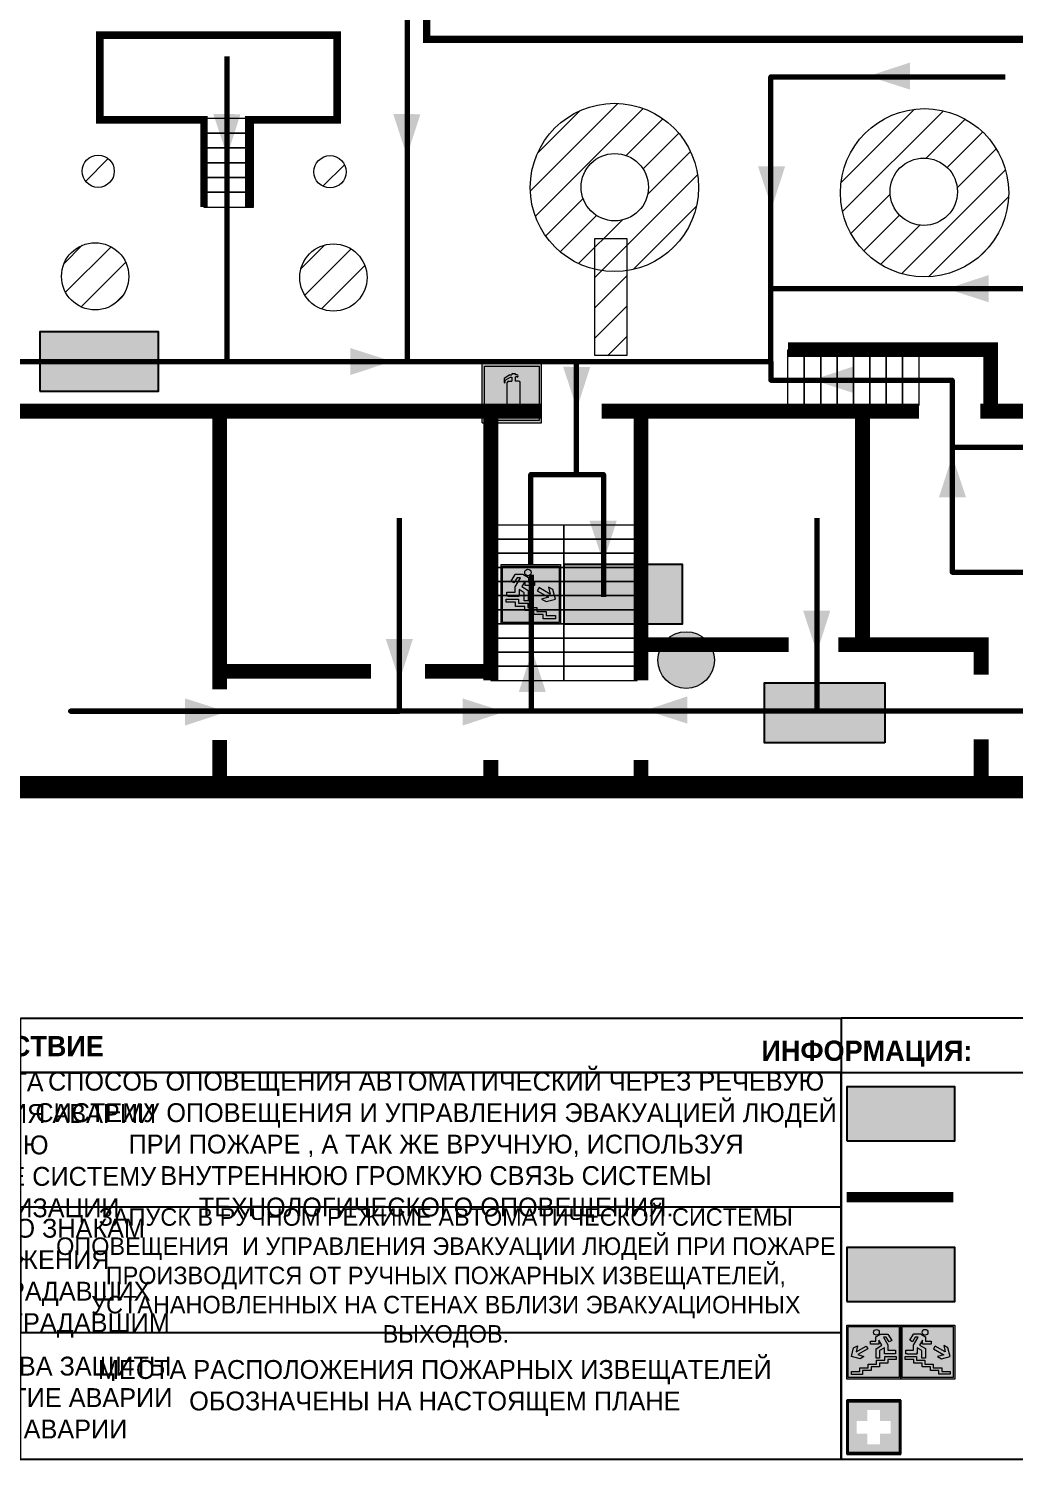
# Model space of a CAD drawing. Header units: millimetres. Extents: x 13810 to 67229, y 12374 to 21950.
# Drawn here: x 18215.7 to 18361.9, y 14572.2 to 14784.4 of the extents above; entities that cross this region are included whole.
import ezdxf

# ---------------------------------------------------------------- set-up
doc = ezdxf.new("R2010")
doc.units = ezdxf.units.MM
doc.layers.add('План_Штампы', color=7, linetype='Continuous')
doc.styles.add('обычный', font='arial.ttf')
pattern_1 = [(45, (-2813.9702, 12344.196), (-2.24506403, 2.24506403), [])]

# ---------------------------------------------------------------- blocks, each defined once
blk = doc.blocks.new('A$C7B4425F7')
at = {"true_color": 0xffffff}
blk.add_hatch(color=7, dxfattribs=at).paths.add_polyline_path([(0, 0), (-16, 0), (-16, -8), (0, -8)])
h = blk.add_hatch(color=126)
h.paths.add_polyline_path([(-0.2, -0.2), (-15.8, -0.2), (-15.8, -7.8), (-0.2, -7.8)])
h.paths.add_polyline_path([(-11.76, -2.03), (-11.76, -3.66), (-11.17, -3.66, -0.568275), (-11.17, -6.18), (-12.58, -6.18), (-12.58, -2.03)], flags=16)
h.paths.add_polyline_path([(-13.33, -4.12, -0.495768), (-13.59, -6.18), (-15.03, -6.18), (-15.03, -2.03), (-13.59, -2.03, -0.487973)], flags=16)
h.paths.add_polyline_path([(-10.25, -2.03), (-9.48, -2.03), (-9.48, -6.18), (-10.25, -6.18)], flags=16)
h.paths.add_polyline_path([(-13.84, -3.69), (-14.24, -3.69), (-14.24, -3.03), (-13.9, -3.03, -0.692621)], flags=0)
h.paths.add_polyline_path([(-9.15, -2.03), (-8.4, -2.03), (-8.04, -3.07), (-7.68, -2.03), (-6.93, -2.03), (-7.64, -4.1), (-6.93, -6.18), (-7.68, -6.18), (-8.04, -5.14), (-8.4, -6.18), (-9.15, -6.18), (-8.44, -4.1)], flags=16)
h.paths.add_polyline_path([(-11.76, -4.46), (-11.42, -4.46, -0.692621), (-11.36, -5.12), (-11.76, -5.12)], flags=0)
h.paths.add_polyline_path([(-13.9, -5.2), (-14.24, -5.2), (-14.24, -4.55), (-13.84, -4.55, -0.708038)], flags=0)
edge = h.paths.add_edge_path(flags=16)
edge.add_ellipse((-5.51, -4.08), major_axis=(0, 2.05), ratio=0.586184, start_angle=0, end_angle=360)
edge = h.paths.add_edge_path(flags=0)
edge.add_ellipse((-5.51, -4.08), major_axis=(0, 1.14), ratio=0.454828, start_angle=0, end_angle=360)
h.paths.add_polyline_path([(-4.13, -4.96, 0.377264), (-3.48, -4.52, 0.0555), (-3.16, -2.03), (-1.66, -2.03), (-1.66, -4.96), (-0.96, -4.96), (-0.96, -7.01), (-1.75, -7.01), (-1.75, -6.18), (-3.3, -6.18), (-3.3, -7.02), (-4.13, -7.02)], flags=16)
h.paths.add_polyline_path([(-2.73, -2.91), (-2.28, -2.91), (-2.28, -4.96), (-3.05, -4.96, 0.079136)], flags=0)
at = {"color": 126}
blk.add_lwpolyline([(-16, -8), (0, -8), (0, 0), (-16, 0)], close=True, dxfattribs=at)
blk = doc.blocks.new('A$C18900ED3')
h = blk.add_hatch(color=126)
h.paths.add_polyline_path([(-0.18, -0.18), (-7.02, -0.18), (-7.02, -7.02), (-0.18, -7.02)])
h.paths.add_polyline_path([(-5.89, -4.46), (-5.89, -2.77), (-4.46, -2.77), (-4.46, -1.31), (-2.77, -1.31), (-2.77, -2.77), (-1.33, -2.77), (-1.33, -4.46), (-2.77, -4.46), (-2.77, -5.89), (-4.46, -5.89), (-4.46, -4.46)], flags=16)
at = {"color": 126}
for p, q in [((-7.2, 0), (-7.2, -7.2)), ((0, 0), (-7.2, 0)), ((0, -7.2), (0, 0)), ((-7.02, -7.02), (-7.02, -0.18)), ((-7.02, -0.18), (-0.18, -0.18)), ((-0.18, -0.18), (-0.18, -7.02)), ((-7.2, -7.2), (0, -7.2)), ((-0.18, -7.02), (-7.02, -7.02))]:
    blk.add_line(p, q, dxfattribs=at)
blk = doc.blocks.new('вниз 3')
at = {"lineweight": 0, "true_color": 0xffffff}
h = blk.add_hatch(color=7, dxfattribs=at)
h.dxf.hatch_style = 1
h.paths.add_polyline_path([(40997.5, -4475.69), (40997.25, -4475.28), (40995.76, -4476.15), (40995.97, -4475.23), (40995.39, -4475.56), (40995.05, -4476.83), (40996.33, -4477.17), (40996.91, -4476.83), (40996, -4476.55)], flags=0)
h.paths.add_polyline_path([(40999.81, -4473.95), (41000.22, -4473.95), (41000.64, -4474.67), (41001.03, -4474.43), (41000.46, -4473.49), (41000.42, -4473.49), (40999.43, -4473.49), (40998.68, -4473.92), (40998.68, -4474.57), (40997.88, -4474.57), (40997.88, -4475), (40999.14, -4475), (40999.14, -4474.43), (40999.14, -4474.38), (40999.59, -4475.15), (40998.72, -4475.67), (40998.72, -4477.06), (40999.24, -4477.06), (40999.24, -4475.96), (40999.95, -4475.56), (40999.95, -4476.43), (41001.61, -4476.43), (41001.61, -4475.88), (41000.47, -4475.88), (41000.47, -4475.12)], flags=0)
h.paths.add_polyline_path([(40999.2, -4473.24, 1), (40998.35, -4473.24, 1)], flags=0)
h.paths.add_polyline_path([(41000.46, -4477.26), (41001.69, -4477.26), (41001.69, -4476.84), (41000.03, -4476.84), (41000.03, -4477.39), (40998.78, -4477.39), (40998.78, -4477.95), (40997.53, -4477.95), (40997.53, -4478.5), (40996.29, -4478.5), (40996.29, -4479.06), (40995.05, -4479.06), (40995.05, -4479.48), (40995.29, -4479.48), (40996.72, -4479.48), (40996.72, -4478.92), (40997.97, -4478.92), (40997.97, -4478.36), (40999.2, -4478.36), (40999.2, -4477.81), (41000.46, -4477.81)], flags=0)
h.paths.add_polyline_path([(41002.37, -4472.17), (40994.37, -4472.17), (40994.37, -4480.17), (41002.37, -4480.17)])
h.paths.add_polyline_path([(41002.16, -4479.96), (40994.57, -4479.96), (40994.57, -4472.37), (41002.16, -4472.37)], flags=16)
h.paths.add_polyline_path([(41001.61, -4475.88), (41001.61, -4476.43), (40999.95, -4476.43), (40999.95, -4475.56), (40999.24, -4475.96), (40999.24, -4477.06), (40998.72, -4477.06), (40998.72, -4475.67), (40999.59, -4475.15), (40999.14, -4474.38), (40999.14, -4474.43), (40999.14, -4475), (40997.88, -4475), (40997.88, -4474.57), (40998.68, -4474.57), (40998.68, -4473.92), (40999.43, -4473.49), (41000.42, -4473.49), (41000.46, -4473.49), (41001.03, -4474.43), (41000.64, -4474.67), (41000.22, -4473.95), (40999.81, -4473.95), (41000.47, -4475.12), (41000.47, -4475.88)], flags=0)
h.paths.add_polyline_path([(41001.69, -4476.84), (41001.69, -4477.26), (41000.46, -4477.26), (41000.46, -4477.81), (40999.2, -4477.81), (40999.2, -4478.36), (40997.97, -4478.36), (40997.97, -4478.92), (40996.72, -4478.92), (40996.72, -4479.48), (40995.05, -4479.48), (40995.05, -4479.06), (40996.29, -4479.06), (40996.29, -4478.5), (40997.53, -4478.5), (40997.53, -4477.95), (40998.78, -4477.95), (40998.78, -4477.39), (41000.03, -4477.39), (41000.03, -4476.84)], flags=0)
h.paths.add_polyline_path([(40998.35, -4473.24, -1), (40999.2, -4473.24, -1)], flags=0)
h.paths.add_polyline_path([(40997.5, -4475.69), (40996, -4476.55), (40996.91, -4476.83), (40996.33, -4477.17), (40995.05, -4476.83), (40995.39, -4475.56), (40995.97, -4475.23), (40995.76, -4476.15), (40997.25, -4475.28)], flags=0)
at = {"lineweight": 0}
h = blk.add_hatch(color=126, dxfattribs=at)
h.dxf.hatch_style = 1
h.paths.add_polyline_path([(41002.16, -4472.37), (40994.57, -4472.37), (40994.57, -4479.96), (41002.16, -4479.96)])
h.paths.add_polyline_path([(40995.97, -4475.23), (40995.76, -4476.15), (40997.25, -4475.28), (40997.5, -4475.69), (40996, -4476.55), (40996.91, -4476.83), (40996.33, -4477.17), (40995.05, -4476.83), (40995.39, -4475.56)], flags=16)
h.paths.add_polyline_path([(40997.88, -4474.57), (40998.68, -4474.57), (40998.68, -4473.92), (40999.43, -4473.49), (41000.42, -4473.49), (41000.46, -4473.49), (41001.03, -4474.43), (41000.64, -4474.67), (41000.22, -4473.95), (40999.81, -4473.95), (41000.47, -4475.12), (41000.47, -4475.88), (41001.61, -4475.88), (41001.61, -4476.43), (40999.95, -4476.43), (40999.95, -4475.56), (40999.24, -4475.96), (40999.24, -4477.06), (40998.72, -4477.06), (40998.72, -4475.67), (40999.59, -4475.15), (40999.14, -4474.38), (40999.14, -4474.43), (40999.14, -4475), (40997.88, -4475)], flags=16)
h.paths.add_polyline_path([(40998.35, -4473.24, -1), (40999.2, -4473.24, -1)], flags=16)
h.paths.add_polyline_path([(40997.53, -4477.95), (40998.78, -4477.95), (40998.78, -4477.39), (41000.03, -4477.39), (41000.03, -4476.84), (41001.69, -4476.84), (41001.69, -4477.26), (41000.46, -4477.26), (41000.46, -4477.81), (40999.2, -4477.81), (40999.2, -4478.36), (40997.97, -4478.36), (40997.97, -4478.92), (40996.72, -4478.92), (40996.72, -4479.48), (40995.05, -4479.48), (40995.05, -4479.06), (40996.29, -4479.06), (40996.29, -4478.5), (40997.53, -4478.5)], flags=16)
at = {"lineweight": 0, "true_color": 0xffffff}
h = blk.add_hatch(color=7, dxfattribs=at)
h.dxf.hatch_style = 1
h.paths.add_polyline_path([(40999.2, -4473.24, 1), (40998.35, -4473.24, 1)])
h.paths.add_polyline_path([(40999.81, -4473.95), (41000.22, -4473.95), (41000.64, -4474.67), (41001.03, -4474.43), (41000.46, -4473.49), (41000.42, -4473.49), (40999.43, -4473.49), (40998.68, -4473.92), (40998.68, -4474.57), (40997.88, -4474.57), (40997.88, -4475), (40999.14, -4475), (40999.14, -4474.43), (40999.14, -4474.38), (40999.59, -4475.15), (40998.72, -4475.67), (40998.72, -4477.06), (40999.24, -4477.06), (40999.24, -4475.96), (40999.95, -4475.56), (40999.95, -4476.43), (41001.61, -4476.43), (41001.61, -4475.88), (41000.47, -4475.88), (41000.47, -4475.12)])
h.paths.add_polyline_path([(40999.2, -4477.81), (41000.46, -4477.81), (41000.46, -4477.26), (41001.69, -4477.26), (41001.69, -4476.84), (41000.03, -4476.84), (41000.03, -4477.39), (40998.78, -4477.39), (40998.78, -4477.95), (40997.53, -4477.95), (40997.53, -4478.5), (40996.29, -4478.5), (40996.29, -4479.06), (40995.05, -4479.06), (40995.05, -4479.48), (40995.29, -4479.48), (40996.72, -4479.48), (40996.72, -4478.92), (40997.97, -4478.92), (40997.97, -4478.36), (40999.2, -4478.36)])
h.paths.add_polyline_path([(40997.5, -4475.69), (40997.25, -4475.28), (40995.76, -4476.15), (40995.97, -4475.23), (40995.39, -4475.56), (40995.05, -4476.83), (40996.33, -4477.17), (40996.91, -4476.83), (40996, -4476.55)])
at = {"color": 126, "lineweight": 0}
for points in [[(40994.37, -4472.17), (41002.37, -4472.17), (41002.37, -4480.17), (40994.37, -4480.17)], [(40994.57, -4472.37), (41002.16, -4472.37), (41002.16, -4479.96), (40994.57, -4479.96)]]:
    blk.add_lwpolyline(points, close=True, dxfattribs=at)
for points in [[(40995.05, -4476.83), (40995.39, -4475.56), (40995.97, -4475.23), (40995.76, -4476.15), (40997.25, -4475.28), (40997.5, -4475.69), (40996, -4476.55), (40996.91, -4476.83), (40996.33, -4477.17), (40995.05, -4476.83)], [(40999.14, -4474.43), (40999.14, -4475), (40997.88, -4475), (40997.88, -4474.57), (40998.68, -4474.57), (40998.68, -4473.92), (40999.43, -4473.49), (41000.42, -4473.49), (41000.46, -4473.49), (41001.03, -4474.43), (41000.64, -4474.67), (41000.22, -4473.95), (40999.81, -4473.95), (41000.47, -4475.12), (41000.47, -4475.88), (41001.61, -4475.88), (41001.61, -4476.43), (40999.95, -4476.43), (40999.95, -4475.56), (40999.24, -4475.96), (40999.24, -4477.06), (40998.72, -4477.06), (40998.72, -4475.67), (40999.59, -4475.15), (40999.14, -4474.38), (40999.14, -4474.43)], [(40995.29, -4479.48), (40995.05, -4479.48), (40995.05, -4479.06), (40996.29, -4479.06), (40996.29, -4478.5), (40997.53, -4478.5), (40997.53, -4477.95), (40998.78, -4477.95), (40998.78, -4477.39), (41000.03, -4477.39), (41000.03, -4476.84), (41001.69, -4476.84), (41001.69, -4477.26), (41000.46, -4477.26), (41000.46, -4477.81), (40999.2, -4477.81), (40999.2, -4478.36), (40997.97, -4478.36), (40997.97, -4478.92), (40996.72, -4478.92), (40996.72, -4479.48), (40995.05, -4479.48)]]:
    blk.add_lwpolyline(points, dxfattribs=at)
blk.add_circle((40998.77, -4473.24), 0.426, dxfattribs=at)
blk = doc.blocks.new('вниз')
at = {"lineweight": 0, "true_color": 0xffffff}
h = blk.add_hatch(color=7, dxfattribs=at)
h.dxf.hatch_style = 1
h.paths.add_polyline_path([(40994.51, -4472.22), (40986.51, -4472.22), (40986.51, -4480.22), (40994.51, -4480.22)])
h.paths.add_polyline_path([(40994.31, -4472.42), (40994.31, -4480.01), (40986.71, -4480.01), (40986.71, -4472.42)], flags=16)
h.paths.add_polyline_path([(40988.43, -4473.53), (40989.43, -4473.53), (40990.19, -4473.96), (40990.19, -4474.6), (40991, -4474.6), (40991, -4475.06), (40989.73, -4475.06), (40989.73, -4474.46), (40989.3, -4475.18), (40990.17, -4475.7), (40990.17, -4477.11), (40989.63, -4477.11), (40989.63, -4476.01), (40988.94, -4475.59), (40988.94, -4476.46), (40988.94, -4476.46), (40987.47, -4476.46), (40987.26, -4476.46), (40987.26, -4475.92), (40988.4, -4475.92), (40988.4, -4475.2), (40989.1, -4473.99), (40988.66, -4473.99), (40988.24, -4474.7), (40987.86, -4474.47), (40988.41, -4473.56)], flags=0)
h.paths.add_polyline_path([(40990.55, -4473.29, -1), (40989.69, -4473.29, -1)], flags=0)
h.paths.add_polyline_path([(40988.85, -4476.89), (40988.85, -4477.43), (40990.1, -4477.43), (40990.1, -4477.99), (40991.34, -4477.99), (40991.34, -4478.54), (40992.59, -4478.54), (40992.59, -4479.09), (40993.83, -4479.09), (40993.83, -4479.52), (40992.17, -4479.52), (40992.17, -4478.97), (40990.91, -4478.97), (40990.91, -4478.41), (40989.68, -4478.41), (40989.68, -4477.86), (40988.43, -4477.86), (40988.43, -4477.31), (40987.6, -4477.31), (40987.18, -4477.31), (40987.18, -4476.89)], flags=0)
h.paths.add_polyline_path([(40991.61, -4475.33), (40993.12, -4476.2), (40992.9, -4475.27), (40993.48, -4475.6), (40993.83, -4476.88), (40992.56, -4477.22), (40991.97, -4476.88), (40992.9, -4476.61), (40991.38, -4475.74), (40991.58, -4475.39)], flags=0)
h.paths.add_polyline_path([(40990.19, -4473.96), (40989.43, -4473.53), (40988.43, -4473.53), (40988.41, -4473.56), (40987.86, -4474.47), (40988.24, -4474.7), (40988.66, -4473.99), (40989.1, -4473.99), (40988.4, -4475.2), (40988.4, -4475.92), (40987.26, -4475.92), (40987.26, -4476.46), (40987.47, -4476.46), (40988.94, -4476.46), (40988.94, -4476.27), (40988.94, -4475.59), (40989.63, -4476.01), (40989.63, -4477.11), (40990.17, -4477.11), (40990.17, -4475.7), (40989.3, -4475.18), (40989.73, -4474.46), (40989.73, -4475.06), (40991, -4475.06), (40991, -4474.6), (40990.19, -4474.6)], flags=0)
h.paths.add_polyline_path([(40990.55, -4473.29, 1), (40989.69, -4473.29, 1)], flags=0)
h.paths.add_polyline_path([(40991.61, -4475.33), (40991.58, -4475.39), (40991.38, -4475.74), (40992.9, -4476.61), (40991.97, -4476.88), (40992.56, -4477.22), (40993.83, -4476.88), (40993.48, -4475.6), (40992.9, -4475.27), (40993.12, -4476.2)], flags=0)
h.paths.add_polyline_path([(40990.1, -4477.43), (40988.85, -4477.43), (40988.85, -4476.89), (40987.18, -4476.89), (40987.18, -4477.31), (40987.6, -4477.31), (40988.43, -4477.31), (40988.43, -4477.86), (40989.68, -4477.86), (40989.68, -4478.41), (40990.91, -4478.41), (40990.91, -4478.97), (40992.17, -4478.97), (40992.17, -4479.52), (40993.83, -4479.52), (40993.83, -4479.09), (40992.59, -4479.09), (40992.59, -4478.54), (40991.34, -4478.54), (40991.34, -4477.99), (40990.1, -4477.99)], flags=0)
at = {"lineweight": 0}
h = blk.add_hatch(color=126, dxfattribs=at)
h.dxf.hatch_style = 1
h.paths.add_polyline_path([(40994.31, -4472.42), (40986.71, -4472.42), (40986.71, -4480.01), (40994.31, -4480.01)])
h.paths.add_polyline_path([(40988.43, -4473.53), (40989.43, -4473.53), (40990.19, -4473.96), (40990.19, -4474.6), (40991, -4474.6), (40991, -4475.06), (40989.73, -4475.06), (40989.73, -4474.46), (40989.3, -4475.18), (40990.17, -4475.7), (40990.17, -4477.11), (40989.63, -4477.11), (40989.63, -4476.01), (40988.94, -4475.59), (40988.94, -4476.46), (40988.94, -4476.46), (40987.47, -4476.46), (40987.26, -4476.46), (40987.26, -4475.92), (40988.4, -4475.92), (40988.4, -4475.2), (40989.1, -4473.99), (40988.66, -4473.99), (40988.24, -4474.7), (40987.86, -4474.47), (40988.41, -4473.56)], flags=16)
h.paths.add_polyline_path([(40990.55, -4473.29, -1), (40989.69, -4473.29, -1)], flags=16)
h.paths.add_polyline_path([(40988.85, -4476.89), (40988.85, -4477.43), (40990.1, -4477.43), (40990.1, -4477.99), (40991.34, -4477.99), (40991.34, -4478.54), (40992.59, -4478.54), (40992.59, -4479.09), (40993.83, -4479.09), (40993.83, -4479.52), (40992.17, -4479.52), (40992.17, -4478.97), (40990.91, -4478.97), (40990.91, -4478.41), (40989.68, -4478.41), (40989.68, -4477.86), (40988.43, -4477.86), (40988.43, -4477.31), (40987.6, -4477.31), (40987.18, -4477.31), (40987.18, -4476.89)], flags=16)
h.paths.add_polyline_path([(40991.61, -4475.33), (40993.12, -4476.2), (40992.9, -4475.27), (40993.48, -4475.6), (40993.83, -4476.88), (40992.56, -4477.22), (40991.97, -4476.88), (40992.9, -4476.61), (40991.38, -4475.74), (40991.58, -4475.39)], flags=16)
at = {"lineweight": 0, "true_color": 0xffffff}
h = blk.add_hatch(color=7, dxfattribs=at)
h.dxf.hatch_style = 1
h.paths.add_polyline_path([(40989.73, -4474.46), (40989.73, -4475.06), (40991, -4475.06), (40991, -4474.6), (40990.19, -4474.6), (40990.19, -4473.96), (40989.43, -4473.53), (40988.43, -4473.53), (40988.41, -4473.56), (40987.86, -4474.47), (40988.24, -4474.7), (40988.66, -4473.99), (40989.1, -4473.99), (40988.4, -4475.2), (40988.4, -4475.92), (40987.26, -4475.92), (40987.26, -4476.46), (40987.47, -4476.46), (40988.94, -4476.46), (40988.94, -4475.59), (40989.63, -4476.01), (40989.63, -4477.11), (40990.17, -4477.11), (40990.17, -4475.7), (40989.3, -4475.18)])
h.paths.add_polyline_path([(40989.69, -4473.29, 1), (40990.55, -4473.29, 1)])
h.paths.add_polyline_path([(40991.61, -4475.33), (40991.58, -4475.39), (40991.38, -4475.74), (40992.9, -4476.61), (40991.97, -4476.88), (40992.56, -4477.22), (40993.83, -4476.88), (40993.48, -4475.6), (40992.9, -4475.27), (40993.12, -4476.2)])
h.paths.add_polyline_path([(40990.1, -4477.43), (40988.85, -4477.43), (40988.85, -4476.89), (40987.18, -4476.89), (40987.18, -4477.31), (40987.6, -4477.31), (40988.43, -4477.31), (40988.43, -4477.86), (40989.68, -4477.86), (40989.68, -4478.41), (40990.91, -4478.41), (40990.91, -4478.97), (40992.17, -4478.97), (40992.17, -4479.52), (40993.83, -4479.52), (40993.83, -4479.09), (40992.59, -4479.09), (40992.59, -4478.54), (40991.34, -4478.54), (40991.34, -4477.99), (40990.1, -4477.99)])
at = {"color": 126, "lineweight": 0}
for points in [[(40986.51, -4472.22), (40994.51, -4472.22), (40994.51, -4480.22), (40986.51, -4480.22)], [(40986.71, -4472.42), (40994.31, -4472.42), (40994.31, -4480.01), (40986.71, -4480.01)]]:
    blk.add_lwpolyline(points, close=True, dxfattribs=at)
for points in [[(40987.47, -4476.46), (40987.26, -4476.46), (40987.26, -4475.92), (40988.4, -4475.92), (40988.4, -4475.2), (40989.1, -4473.99), (40988.66, -4473.99), (40988.24, -4474.7), (40987.86, -4474.47), (40988.41, -4473.56), (40988.43, -4473.53), (40989.43, -4473.53), (40990.19, -4473.96), (40990.19, -4474.6), (40991, -4474.6), (40991, -4475.06), (40989.73, -4475.06), (40989.73, -4474.46), (40989.3, -4475.18), (40990.17, -4475.7), (40990.17, -4477.11), (40989.63, -4477.11), (40989.63, -4476.01), (40988.94, -4475.59), (40988.94, -4476.46)], [(40991.58, -4475.39), (40991.38, -4475.74), (40992.9, -4476.61), (40991.97, -4476.88), (40992.56, -4477.22), (40993.83, -4476.88), (40993.48, -4475.6), (40992.9, -4475.27), (40993.12, -4476.2), (40991.61, -4475.33), (40991.58, -4475.39)], [(40987.6, -4477.31), (40987.18, -4477.31), (40987.18, -4476.89), (40988.85, -4476.89), (40988.85, -4477.43), (40990.1, -4477.43), (40990.1, -4477.99), (40991.34, -4477.99), (40991.34, -4478.54), (40992.59, -4478.54), (40992.59, -4479.09), (40993.83, -4479.09), (40993.83, -4479.52), (40992.17, -4479.52), (40992.17, -4478.97), (40990.91, -4478.97), (40990.91, -4478.41), (40989.68, -4478.41), (40989.68, -4477.86), (40988.43, -4477.86), (40988.43, -4477.31), (40987.6, -4477.31)], [(40987.47, -4476.46), (40988.94, -4476.46), (40988.94, -4476.27)]]:
    blk.add_lwpolyline(points, dxfattribs=at)
blk.add_circle((40990.12, -4473.29), 0.432, dxfattribs=at)
blk = doc.blocks.new('A$C32E8229D')
at = {"true_color": 0xffffff}
blk.add_hatch(color=7, dxfattribs=at).paths.add_polyline_path([(0, 0), (0, -8), (16, -8), (16, 0)])
h = blk.add_hatch(color=126)
h.paths.add_polyline_path([(0.2, -0.2), (15.8, -0.2), (15.8, -7.8), (0.2, -7.8)])
h.paths.add_polyline_path([(13.49, -2.05), (12.08, -2.05), (11.37, -2.63, 0.162397), (11.29, -2.84), (11.29, -3.63), (10.35, -3.63), (10.35, -4.05), (11.68, -4.05), (11.68, -3.48), (12.26, -4.28), (11.29, -5.1), (11.29, -6.78), (11.85, -6.78), (11.85, -5.44), (12.8, -4.64), (12.8, -5.94), (14.46, -5.94), (14.46, -5.39), (13.45, -5.39), (13.45, -3.97), (12.46, -2.59), (13.15, -2.59), (13.69, -3.34), (14.18, -3)], flags=16)
h.paths.add_polyline_path([(10.74, -1.82, 1), (11.8, -1.82, 1)], flags=16)
h.paths.add_polyline_path([(9.39, -3.59), (5.99, -3.59), (6.56, -3.03), (5.91, -3.03), (5.1, -3.83), (5.91, -4.64), (6.56, -4.64), (5.99, -4.09), (9.39, -4.09)], flags=16)
h.paths.add_polyline_path([(4.29, -1.08), (1.72, -1.08), (1.72, -6.6), (4.29, -6.6)], flags=16)
at = {"color": 126}
blk.add_lwpolyline([(16, -8), (0, -8), (0, 0), (16, 0)], close=True, dxfattribs=at)
blk = doc.blocks.new('A$C3AD82952')
at = {"true_color": 0xf5f5ff}
h = blk.add_hatch(color=7, dxfattribs=at)
h.dxf.hatch_style = 1
h.paths.add_polyline_path([(8.21, 8.73, 0.414214), (7.89, 9.05), (7.22, 9.05), (7.22, 9.92), (7.59, 9.92, 1), (7.57, 10.36), (7.22, 10.36), (7.22, 10.6), (6.43, 10.6), (6.43, 10.36), (6.01, 10.36), (4.74, 9.59), (4.74, 8.69), (4.98, 8.73), (4.98, 9.26), (6.12, 9.91), (6.43, 9.91), (6.43, 9.05), (5.76, 9.05, 0.414214), (5.44, 8.73), (5.44, 2.2), (8.21, 2.2)], flags=0)
h.paths.add_polyline_path([(12.8, 12.8), (0, 12.8), (0, 0), (12.8, 0)])
h.paths.add_polyline_path([(0.51, 12.29), (12.29, 12.29), (12.29, 0.51), (0.51, 0.51)], flags=16)
h.paths.add_polyline_path([(4.74, 9.59), (6.01, 10.36), (6.43, 10.36), (6.43, 10.6), (7.22, 10.6), (7.22, 10.36), (7.59, 10.36, -0.94586), (7.59, 9.92), (7.22, 9.92), (7.22, 9.05), (7.89, 9.05, -0.414214), (8.21, 8.73), (8.21, 2.2), (5.44, 2.2), (5.44, 8.73, -0.414214), (5.76, 9.05), (6.43, 9.05), (6.43, 9.91), (6.12, 9.91), (4.98, 9.26), (4.98, 8.73), (4.74, 8.69)], flags=0)
h = blk.add_hatch(color=242)
h.dxf.hatch_style = 1
h.paths.add_polyline_path([(12.29, 12.29), (0.51, 12.29), (0.51, 0.51), (12.29, 0.51)])
h.paths.add_polyline_path([(4.74, 8.69), (4.74, 9.59), (6.01, 10.36), (6.43, 10.36), (6.43, 10.6), (7.22, 10.6), (7.22, 10.36), (7.59, 10.36, -0.94586), (7.59, 9.92), (7.22, 9.92), (7.22, 9.05), (7.89, 9.05, -0.414214), (8.21, 8.73), (8.21, 2.2), (5.44, 2.2), (5.44, 8.73, -0.414214), (5.76, 9.05), (6.43, 9.05), (6.43, 9.91), (6.12, 9.91), (4.98, 9.26), (4.98, 8.73)], flags=16)
h = blk.add_hatch(color=7, dxfattribs=at)
h.dxf.hatch_style = 1
h.paths.add_polyline_path([(8.21, 8.73, 0.414214), (7.89, 9.05), (7.22, 9.05), (7.22, 9.92), (7.59, 9.92, 1), (7.57, 10.36), (7.22, 10.36), (7.22, 10.6), (6.43, 10.6), (6.43, 10.36), (6.01, 10.36), (4.74, 9.59), (4.74, 8.69), (4.98, 8.73), (4.98, 9.26), (6.12, 9.91), (6.43, 9.91), (6.43, 9.05), (5.76, 9.05, 0.414214), (5.44, 8.73), (5.44, 2.2), (8.21, 2.2)])
at = {"color": 242, "lineweight": 5}
for p, q in [((0, 0), (0, 12.8)), ((0, 12.8), (12.8, 12.8)), ((12.8, 0), (12.8, 12.8)), ((6.01, 10.36), (4.74, 9.59)), ((4.74, 9.59), (4.74, 8.69)), ((4.98, 9.26), (6.12, 9.91)), ((6.01, 10.36), (6.43, 10.36)), ((6.12, 9.91), (6.43, 9.91)), ((7.22, 10.6), (6.43, 10.6)), ((6.43, 10.6), (6.43, 10.36)), ((6.43, 9.91), (6.43, 9.05)), ((7.22, 10.36), (7.22, 10.6)), ((7.59, 10.36), (7.22, 10.36)), ((7.22, 9.05), (7.22, 9.92)), ((7.59, 9.92), (7.22, 9.92)), ((4.74, 8.69), (4.98, 8.73)), ((4.98, 8.73), (4.98, 9.26)), ((5.44, 2.2), (5.44, 8.73)), ((5.76, 9.05), (6.43, 9.05)), ((7.89, 9.05), (7.22, 9.05)), ((8.21, 2.2), (8.21, 8.73)), ((0, 0), (12.8, 0)), ((5.44, 2.2), (8.21, 2.2))]:
    blk.add_line(p, q, dxfattribs=at)
blk.add_lwpolyline([(0.51, 12.29), (12.29, 12.29), (12.29, 0.51), (0.51, 0.51)], close=True, dxfattribs=at)
for centre, radius, start, end in [((7.58, 10.14), 0.223, 273.1875, 86.8125), ((5.76, 8.73), 0.32, 90, 180), ((7.89, 8.73), 0.32, 0, 90)]:
    blk.add_arc(centre, radius, start, end, dxfattribs=at)
blk = doc.blocks.new('A$C7B8C2D5B')
at = {"lineweight": 0}
h = blk.add_hatch(color=5, dxfattribs=at)
h.dxf.hatch_style = 1
h.paths.add_polyline_path([(1.397, -3.024, 1), (-2.112, -3.024, 1)])
at = {"color": 5, "lineweight": 0}
blk.add_circle((-0.358, -3.024), 1.755, dxfattribs=at)

msp = doc.modelspace()

# ---------------------------------------------------------------- hatches: boundary and pattern name
at = {"lineweight": 0}
h = msp.add_hatch(dxfattribs=at)
h.set_pattern_fill('ANSI31', color=256)
h.set_pattern_definition(pattern_1)
h.paths.add_polyline_path([(18290.08, 14760.82, 0.346999), (18299.65, 14748.69), (18299.65, 14753.27), (18304.4, 14753.27), (18304.4, 14748.48, 0.371421), (18315.03, 14760.82, 1)])
h.paths.add_polyline_path([(18307.59, 14760.86, -1), (18297.61, 14760.86, -1)], flags=16)
h.paths.add_polyline_path([(18304.4, 14748.48, -0.096063), (18299.65, 14748.69), (18299.65, 14735.88), (18304.4, 14735.88)])
h.paths.add_polyline_path([(18304.4, 14753.27), (18299.65, 14753.27), (18299.65, 14748.69, 0.096063), (18304.4, 14748.48)])
h.paths.add_polyline_path([(18361.02, 14760.03, 1), (18336.06, 14760.03, 1)])
h.paths.add_polyline_path([(18343.43, 14760.19, -1), (18353.42, 14760.19, -1)], flags=16)
h = msp.add_hatch(dxfattribs=at)
h.set_pattern_fill('ANSI31', color=256)
h.set_pattern_definition(pattern_1)
h.paths.add_polyline_path([(18190.22, 14763.13, 1), (18185.44, 14763.13, 1)])
h.paths.add_polyline_path([(18192.49, 14747.3, 1), (18182.5, 14747.3, 1)])
h.paths.add_polyline_path([(18223.59, 14763.23, 1), (18228.38, 14763.23, 1)])
h.paths.add_polyline_path([(18220.55, 14747.64, 1), (18230.53, 14747.64, 1)])
h.paths.add_polyline_path([(18257.97, 14763.15, 1), (18262.76, 14763.15, 1)])
h.paths.add_polyline_path([(18255.88, 14747.47, 1), (18265.87, 14747.47, 1)])

# ---------------------------------------------------------------- linework, layer by layer
for points, const_width in [([(18099.65, 14842.41), (17995.3, 14842.41), (17995.3, 14671.88), (18428.43, 14671.88), (18428.43, 14842.41), (18099.65, 14842.41)], 3.3), ([(18403.37, 14785.89), (18396.73, 14785.89), (18396.73, 14782.79), (18274.71, 14782.79), (18274.71, 14829.53)], 1.1), ([(18241.67, 14757.92), (18241.67, 14770.85), (18226.23, 14770.85), (18226.23, 14783.41), (18261.43, 14783.41), (18261.43, 14770.85), (18248.33, 14770.85), (18248.33, 14757.92)], 1.1), ([(18358.35, 14727.63), (18358.35, 14736.76), (18328.28, 14736.76)], 2.2), ([(18197.2, 14727.63), (18291.6, 14727.63)], 2.2), ([(18244, 14686.4), (18244, 14727.77), (18244, 14689.06), (18266.47, 14689.06)], 2.2), ([(18284.22, 14727.63), (18284.22, 14687.71)], 2.2), ([(18300.65, 14727.63), (18347.73, 14727.63)], 2.2), ([(18306.5, 14727.63), (18306.5, 14687.71)], 2.2), ([(18339.33, 14726.88), (18339.33, 14693), (18356.94, 14693), (18356.94, 14688.57)], 2.2), ([(18356.81, 14727.63), (18428.43, 14727.63)], 2.2), ([(18328.38, 14693), (18307.21, 14693)], 2.2), ([(18339.33, 14693), (18335.78, 14693)], 2.2), ([(18284.22, 14689.06), (18274.45, 14689.06)], 2.2), ([(18244, 14672.96), (18244, 14678.87)], 2.2), ([(18356.94, 14678.95), (18356.94, 14671.26)], 2.2), ([(18284.22, 14671.88), (18284.22, 14675.89)], 2.2), ([(18306.5, 14671.88), (18306.5, 14675.89)], 2.2)]:
    msp.add_lwpolyline(points, dxfattribs=dict(at, const_width=const_width))
at = {"color": 126, "lineweight": 100, "true_color": 0x008754}
for points in [[(18098.46, 14834.54), (18128.82, 14834.54), (18128.82, 14791), (18136.45, 14780.49), (18136.45, 14755.21), (18154.76, 14735.02), (18325.77, 14735.02), (18325.77, 14777.25), (18360.51, 14777.25)], [(18271.82, 14810.68), (18271.82, 14735.02)], [(18245.11, 14735.02), (18245.11, 14780.26)], [(18422.33, 14778.6), (18422.33, 14745.81), (18325.77, 14745.81)], [(18296.93, 14718.27), (18296.93, 14735.02)], [(18325.77, 14735.02), (18325.77, 14732.26), (18352.62, 14732.26), (18352.62, 14722.3), (18422.08, 14722.3)], [(18352.62, 14722.3), (18352.62, 14703.78), (18366.26, 14703.78)], [(18290.15, 14704.95), (18290.15, 14718.27), (18300.91, 14718.27), (18300.91, 14700.09)], [(18422.08, 14703.78), (18366.26, 14703.78), (18366.26, 14683.13), (18221.89, 14683.13), (18270.65, 14683.13), (18270.65, 14711.76)], [(18332.63, 14683.13), (18332.63, 14711.76)], [(18290.23, 14683.13), (18290.23, 14703.37)]]:
    msp.add_lwpolyline(points, dxfattribs=at)
at = {"lineweight": 0}
for points in [[(18241.67, 14768.88), (18249.01, 14768.88), (18249.01, 14771.07), (18241.67, 14771.07)], [(18241.67, 14766.68), (18249.01, 14766.68), (18249.01, 14768.88), (18241.67, 14768.88)], [(18241.67, 14764.49), (18249.01, 14764.49), (18249.01, 14766.68), (18241.67, 14766.68)], [(18241.67, 14762.3), (18249.01, 14762.3), (18249.01, 14764.49), (18241.67, 14764.49)], [(18241.67, 14760.11), (18249.01, 14760.11), (18249.01, 14762.3), (18241.67, 14762.3)], [(18241.67, 14757.92), (18249.01, 14757.92), (18249.01, 14760.11), (18241.67, 14760.11)], [(18299.65, 14753.27), (18304.4, 14753.27), (18304.4, 14735.88), (18299.65, 14735.88)], [(18328.28, 14736.76), (18330.71, 14736.76), (18330.71, 14728.46), (18328.28, 14728.46)], [(18330.71, 14736.76), (18333.14, 14736.76), (18333.14, 14728.46), (18330.71, 14728.46)], [(18333.14, 14736.76), (18335.56, 14736.76), (18335.56, 14728.46), (18333.14, 14728.46)], [(18335.56, 14736.76), (18337.99, 14736.76), (18337.99, 14728.46), (18335.56, 14728.46)], [(18337.99, 14736.76), (18340.41, 14736.76), (18340.41, 14728.46), (18337.99, 14728.46)], [(18340.41, 14736.76), (18342.84, 14736.76), (18342.84, 14728.46), (18340.41, 14728.46)], [(18342.84, 14736.76), (18345.26, 14736.76), (18345.26, 14728.46), (18342.84, 14728.46)], [(18345.26, 14736.76), (18347.69, 14736.76), (18347.69, 14728.46), (18345.26, 14728.46)], [(18284.22, 14708.66), (18295.06, 14708.66), (18295.06, 14710.75), (18284.22, 14710.75)], [(18295.06, 14708.66), (18305.91, 14708.66), (18305.91, 14710.75), (18295.06, 14710.75)], [(18284.22, 14706.56), (18295.06, 14706.56), (18295.06, 14708.66), (18284.22, 14708.66)], [(18295.06, 14706.56), (18305.91, 14706.56), (18305.91, 14708.66), (18295.06, 14708.66)], [(18284.22, 14704.47), (18295.06, 14704.47), (18295.06, 14706.56), (18284.22, 14706.56)], [(18295.06, 14704.47), (18305.91, 14704.47), (18305.91, 14706.56), (18295.06, 14706.56)], [(18284.22, 14702.37), (18295.06, 14702.37), (18295.06, 14704.47), (18284.22, 14704.47)], [(18295.06, 14702.37), (18305.91, 14702.37), (18305.91, 14704.47), (18295.06, 14704.47)], [(18284.22, 14700.28), (18295.06, 14700.28), (18295.06, 14702.37), (18284.22, 14702.37)], [(18295.06, 14700.28), (18305.91, 14700.28), (18305.91, 14702.37), (18295.06, 14702.37)], [(18284.22, 14698.18), (18295.06, 14698.18), (18295.06, 14700.28), (18284.22, 14700.28)], [(18295.06, 14698.18), (18305.91, 14698.18), (18305.91, 14700.28), (18295.06, 14700.28)], [(18284.22, 14696.09), (18295.06, 14696.09), (18295.06, 14698.18), (18284.22, 14698.18)], [(18295.06, 14696.09), (18305.91, 14696.09), (18305.91, 14698.18), (18295.06, 14698.18)], [(18284.22, 14693.99), (18295.06, 14693.99), (18295.06, 14696.09), (18284.22, 14696.09)], [(18295.06, 14693.99), (18305.91, 14693.99), (18305.91, 14696.09), (18295.06, 14696.09)], [(18284.22, 14691.9), (18295.06, 14691.9), (18295.06, 14693.99), (18284.22, 14693.99)], [(18295.06, 14691.9), (18305.91, 14691.9), (18305.91, 14693.99), (18295.06, 14693.99)], [(18284.22, 14689.8), (18295.06, 14689.8), (18295.06, 14691.9), (18284.22, 14691.9)], [(18295.06, 14689.8), (18305.91, 14689.8), (18305.91, 14691.9), (18295.06, 14691.9)], [(18284.22, 14687.71), (18295.06, 14687.71), (18295.06, 14689.8), (18284.22, 14689.8)], [(18295.06, 14687.71), (18305.91, 14687.71), (18305.91, 14689.8), (18295.06, 14689.8)]]:
    msp.add_lwpolyline(points, close=True, dxfattribs=at)
for points in [[(18214.48, 14637.62), (18336.2, 14637.62), (18336.2, 14572.17), (18214.48, 14572.17)], [(18214.48, 14637.62), (18336.2, 14637.62), (18336.2, 14629.57), (18214.48, 14629.57)], [(18336.2, 14629.57), (18479.96, 14629.57), (18479.96, 14637.62), (18336.2, 14637.62)], [(18214.48, 14629.57), (18336.2, 14629.57), (18336.2, 14609.58), (18214.48, 14609.58)], [(18336.2, 14629.57), (18479.96, 14629.57), (18479.96, 14572.17), (18336.2, 14572.17)], [(18336.2, 14609.58), (18214.48, 14609.58), (18214.48, 14591), (18336.2, 14591)]]:
    msp.add_lwpolyline(points, close=True)
at = {"color": 126, "lineweight": 80, "true_color": 0x008754, "const_width": 1.5}
msp.add_lwpolyline([(18352.8, 14611.07), (18337.01, 14611.07)], dxfattribs=at)
at = {"lineweight": 0}
for centre, radius in [((18302.55, 14760.82), 12.48), ((18348.54, 14760.03), 12.48), ((18225.99, 14763.23), 2.39), ((18260.37, 14763.15), 2.39), ((18302.6, 14760.86), 4.99), ((18348.43, 14760.19), 4.99), ((18225.54, 14747.64), 4.99), ((18260.87, 14747.47), 4.99)]:
    msp.add_circle(centre, radius, dxfattribs=at)
at = {"layer": 'План_Штампы', "color": 126, "true_color": 0x008754}
for points in [[(18346.4, 14779.36), (18346.39, 14775.33), (18340.21, 14777.32)], [(18243.07, 14771.7), (18247.09, 14771.69), (18245.11, 14765.51)], [(18269.74, 14771.7), (18273.77, 14771.69), (18271.78, 14765.51)], [(18323.84, 14763.97), (18327.87, 14763.96), (18325.88, 14757.78)], [(18358.05, 14747.83), (18358.05, 14743.8), (18351.86, 14745.79)], [(18263.37, 14732.99), (18263.38, 14737.01), (18269.56, 14735.03)], [(18294.94, 14734.22), (18298.97, 14734.21), (18296.98, 14728.03)], [(18338.15, 14734.32), (18338.15, 14730.29), (18331.96, 14732.28)], [(18354.7, 14714.84), (18350.67, 14714.84), (18352.66, 14721.02)], [(18298.86, 14711.39), (18302.89, 14711.38), (18300.9, 14705.2)], [(18330.54, 14698.04), (18334.56, 14698.03), (18332.58, 14691.85)], [(18268.63, 14693.86), (18272.66, 14693.85), (18270.67, 14687.67)], [(18292.39, 14685.97), (18288.36, 14685.97), (18290.35, 14692.15)], [(18238.88, 14681.01), (18238.88, 14685.04), (18245.07, 14683.05)], [(18280.03, 14681.01), (18280.04, 14685.04), (18286.22, 14683.05)], [(18313.36, 14685.33), (18313.36, 14681.3), (18307.17, 14683.29)]]:
    msp.add_solid(points, dxfattribs=at)

# ---------------------------------------------------------------- block references
for name, p, xscale, yscale, zscale in [('A$C3AD82952', (18282.92, 14725.89), 0.6875, 0.6875, 0.6875), ('A$C7B8C2D5B', (18314.04, 14697.97), 2.39516128860414, 2.39516128860414, 2.39516128860414), ('A$C18900ED3', (18345.01, 14580.95), 1.111111111007631, 1.111111111007631, 1.111111111007631)]:
    msp.add_blockref(name, p, dxfattribs=dict(xscale=xscale, yscale=yscale, zscale=zscale))
at = {"color": 126, "true_color": 0x008754, "xscale": 1.1, "yscale": 1.1, "zscale": 1.1}
msp.add_blockref('вниз', (-26799.41, 19624.33), dxfattribs=at)
at = {"color": 126, "true_color": 0x008754}
for name, p in [('вниз 3', (-22657.36, 19064.26)), ('вниз', (-22641.5, 19064.31)), ('вниз', (-22641.5, 19064.31))]:
    msp.add_blockref(name, p, dxfattribs=at)
at = {"layer": 'План_Штампы', "color": 126, "true_color": 0x008754, "xscale": -1.1, "yscale": 1.1, "zscale": 1.1}
msp.add_blockref('A$C32E8229D', (18234.93, 14739.4), dxfattribs=at)
at = {"layer": 'План_Штампы', "xscale": 1.1, "yscale": 1.1, "zscale": 1.1}
msp.add_blockref('A$C7B4425F7', (18312.66, 14704.89), dxfattribs=at)
at = {"layer": 'План_Штампы', "color": 126, "true_color": 0x008754, "xscale": 1.113761976465601, "yscale": 1.113761976465601, "zscale": 1.113761976465601, "rotation": 359.9978653237144}
msp.add_blockref('A$C32E8229D', (18324.81, 14687.35), dxfattribs=at)
at = {"layer": 'План_Штампы'}
msp.add_blockref('A$C7B4425F7', (18353.01, 14627.44), dxfattribs=at)
at = {"layer": 'План_Штампы', "color": 126, "true_color": 0x008754, "xscale": -1}
msp.add_blockref('A$C32E8229D', (18353.01, 14603.61), dxfattribs=at)

# ---------------------------------------------------------------- texts
at = {"lineweight": 0, "attachment_point": 5, "style": 'обычный'}
for s, insert, char_height, width in [('{\\fProxima Nova Rg|b1|i0|c204|p2;ДЕЙСТВИЯ ПРИ АВАРИИ: СОХРАНЯЙТЕ СПОКОЙСТВИЕ\\H1.6644x; }', (18170.32, 14633.03), 3, 175.1736), ('{\\fProxima Nova Rg|b1|i0|c204|p2;ИНФОРМАЦИЯ:\\H1.1997x; }', (18340, 14632.35), 3, 175.1736), ('\\pi-8.4,l8.4,t8.4;{\\fProxima Nova Rg|b0|i0|c204|p2;АДРЕС ОБЪЕКТА\\PМЕСТО ВОЗНИКНОВЕНИЯ АВАРИИ\\PСВОЮ ФАМИЛИЮ\\PПРИВЕСТИ В ДЕЙСТВИЕ СИСТЕМУ \\PПОЖАРНОЙ СИГНАЛИЗАЦИИ}', (18202.11, 14618.41), 2.8, 126.6484), ('{\\fProxima Nova Rg|b0|i0|c204|p2;СПОСОБ ОПОВЕЩЕНИЯ АВТОМАТИЧЕСКИЙ ЧЕРЕЗ РЕЧЕВУЮ СИСТЕМУ ОПОВЕЩЕНИЯ И УПРАВЛЕНИЯ ЭВАКУАЦИЕЙ ЛЮДЕЙ ПРИ ПОЖАРЕ , А ТАК ЖЕ ВРУЧНУЮ, ИСПОЛЬЗУЯ ВНУТРЕННЮЮ ГРОМКУЮ СВЯЗЬ СИСТЕМЫ ТЕХНОЛОГИЧЕСКОГО ОПОВЕЩЕНИЯ.}', (18276.1, 14618.53), 2.8, 118.5618), ('{\\fProxima Nova Rg|b0|i0|c204|p2;\\P\\pt7.8;ЗАПУСК В РУЧНОМ РЕЖИМЕ АВТОМАТИЧЕСКОЙ СИСТЕМЫ ОПОВЕЩЕНИЯ  И УПРАВЛЕНИЯ ЭВАКУАЦИИ ЛЮДЕЙ ПРИ ПОЖАРЕ ПРОИЗВОДИТСЯ ОТ РУЧНЫХ ПОЖАРНЫХ ИЗВЕЩАТЕЛЕЙ, УСТАНАНОВЛЕННЫХ НА СТЕНАХ ВБЛИЗИ ЭВАКУАЦИОННЫХ ВЫХОДОВ. }', (18277.55, 14601.25), 2.6, 121.7868), ('\\pi-8.4,l8.4,t8.4;{\\fProxima Nova Rg|b0|i0|c204|p2;ОРИЕНТИРОВАТЬСЯ ПО ЗНАКАМ \\PНАПРАВЛЕНИЯ ДВИЖЕНИЯ\\PВЗЯТЬ С СОБОЙ ПОСТРАДАВШИХ\\PОКАЗАТЬ ПОМОЩЬ ПОСТРАДАВШИМ}', (18202.04, 14599.05), 2.8, 126.6484), ('\\pi-8.4,l8.4,t8.4;{\\fProxima Nova Rg|b0|i0|c204|p2;ИСПОЛЬЗОВАТЬ СРЕДСТВА ЗАЩИТЫ \\PПРЕДОТВРАТИТЬ РАЗВИТИЕ АВАРИИ\\PОБОЗНАЧИТЬ МЕСТО АВАРИИ}', (18201.98, 14581.32), 2.8, 126.6484), ('\\pt8.4;{\\fProxima Nova Rg|b0|i0|c204|p2;\\PМЕСТА РАСПОЛОЖЕНИЯ ПОЖАРНЫХ ИЗВЕЩАТЕЛЕЙ ОБОЗНАЧЕНЫ НА НАСТОЯЩЕМ ПЛАНЕ}', (18275.91, 14585.1), 2.8, 118.5618)]:
    msp.add_mtext(s, dxfattribs=dict(at, insert=insert, char_height=char_height, width=width))

doc.saveas('drawing.dxf')
